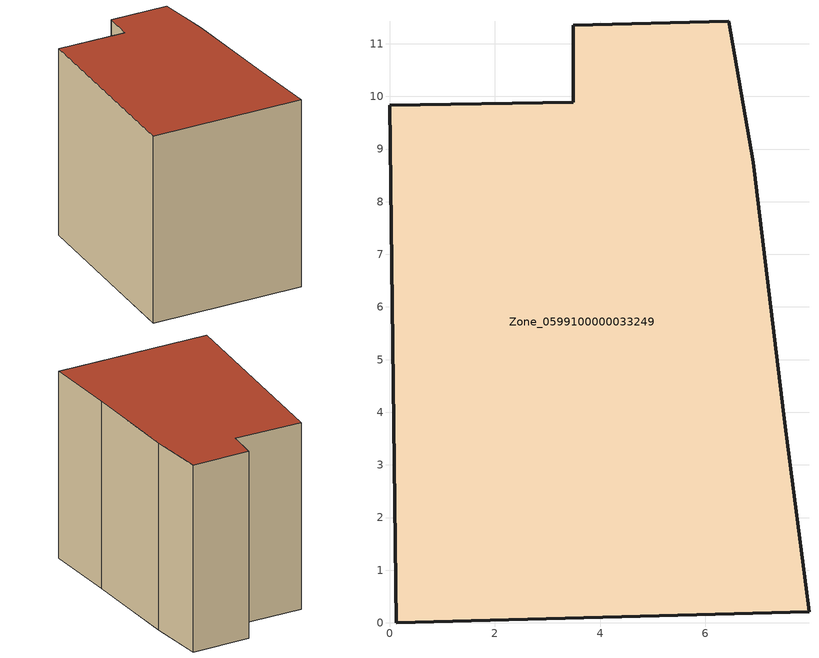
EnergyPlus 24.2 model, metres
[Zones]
Zone_0599100000033249
 floor ground (C_G): 6.44,11.43 6.91,8.75 7.51,3.8 7.97,0.21 0.13,0 0,9.83 3.49,9.89 3.49,11.35 z0
 wall outside (C_F): 6.91,8.75 6.44,11.43 3.49,11.35 3.49,9.89 0,9.83 0.13,0 7.97,0.21 7.51,3.8 6.91,8.75 z0:9.92
 roof outside (C_R): 7.97,0.21 7.51,3.8 6.91,8.75 6.44,11.43 3.49,11.35 3.49,9.89 0,9.83 0.13,0 z9.92
[BUILDING]
Pand.0599100000033249: North Axis=0; Terrain=City; Loads Convergence Tolerance Value=0.04; Temperature Convergence Tolerance Value=0.4; Solar Distribution=FullExterior; Maximum Number of Warmup Days=25; Minimum Number of Warmup Days=1
[Site:Location]
Rotterdam.The.Hague.AP_ZH_NLD Design_Conditions: Latitude=51.96; Longitude=4.45; Time Zone=1; Elevation=-4.5
[SITE:GROUNDTEMPERATURE:BUILDINGSURFACE]
18, 18, 18, 18, 18, 18, 18, 18, 18, 18, 18, 18
[MATERIAL] Thermal Absorptance=0.9; Solar Absorptance=0.7; Visible Absorptance=0.7
Name | Roughness | Thickness | Conductivity | Density | Specific Heat
G.TI.1946 | MediumSmooth | 0.15 | 1 | 540 | 1210
F.TI.1946 | Rough | 0.3 | 0.857143 | 1920 | 840
R.TI.1946 | MediumRough | 0.2 | 0.1 | 1500 | 1000
[CONSTRUCTION]
C_G: G.TI.1946
C_F: F.TI.1946
C_R: R.TI.1946
[ZONE]
Zone_0599100000033249: Type=1; Multiplier=1; Ceiling Height=Autocalculate; Volume=Autocalculate; Floor Area=autocalculate; Part of Total Floor Area=Yes
[ZONEINFILTRATION:DESIGNFLOWRATE]
Infil_Zone_0599100000033249: Zone or ZoneList or Space or SpaceList=Zone_0599100000033249; Schedule=AlwaysOn; Design Flow Rate Calculation Method=Flow/Area; Flow Rate per Floor Area=0.003; Constant Term Coefficient=1; Temperature Term Coefficient=0; Velocity Term Coefficient=0; Velocity Squared Term Coefficient=0
[HVACTEMPLATE:ZONE:IDEALLOADSAIRSYSTEM]
Zone_0599100000033249: Maximum Heating Supply Air Temperature=50; Minimum Cooling Supply Air Temperature=13; Maximum Heating Supply Air Humidity Ratio=0.0156; Minimum Cooling Supply Air Humidity Ratio=0.0077; Heating Limit=NoLimit; Cooling Limit=NoLimit; Dehumidification Control Type=ConstantSensibleHeatRatio; Cooling Sensible Heat Ratio=0.7; Dehumidification Setpoint=60; Humidification Control Type=None; Humidification Setpoint=30; Outdoor Air Method=None; Outdoor Air Flow Rate per Person=0.00944; Outdoor Air Flow Rate per Zone Floor Area=0; Outdoor Air Flow Rate per Zone=0; Demand Controlled Ventilation Type=None; Outdoor Air Economizer Type=NoEconomizer; Heat Recovery Type=None; Sensible Heat Recovery Effectiveness=0.7; Latent Heat Recovery Effectiveness=0.65
[ZONECONTROL:THERMOSTAT]
ThermostatControl_Zone_0599100000033249: Zone or ZoneList=Zone_0599100000033249; Control Type Schedule=DualSetpointControlType; Control 1=Thermostat_Zone_0599100000033249; Temperature Difference Between Cutout And Setpoint=0
[THERMOSTATSETPOINT:DUALSETPOINT]
Thermostat_Zone_0599100000033249: Heating Setpoint Temperature Schedule=HeatingSetpoint_Zone_0599100000033249; Cooling Setpoint Temperature Schedule=CoolingSetpoint_Zone_0599100000033249
[SCHEDULE:COMPACT]
HeatingSetpoint_Zone_0599100000033249: Through: 12/31, For: AllDays, Until: 24:00, 21
CoolingSetpoint_Zone_0599100000033249: Through: 12/31, For: AllDays, Until: 24:00, 24
DualSetpointControlType: Through: 12/31, For: AllDays, Until: 24:00, 4
AlwaysOn: Through: 12/31, For: AllDays, Until: 24:00, 1
